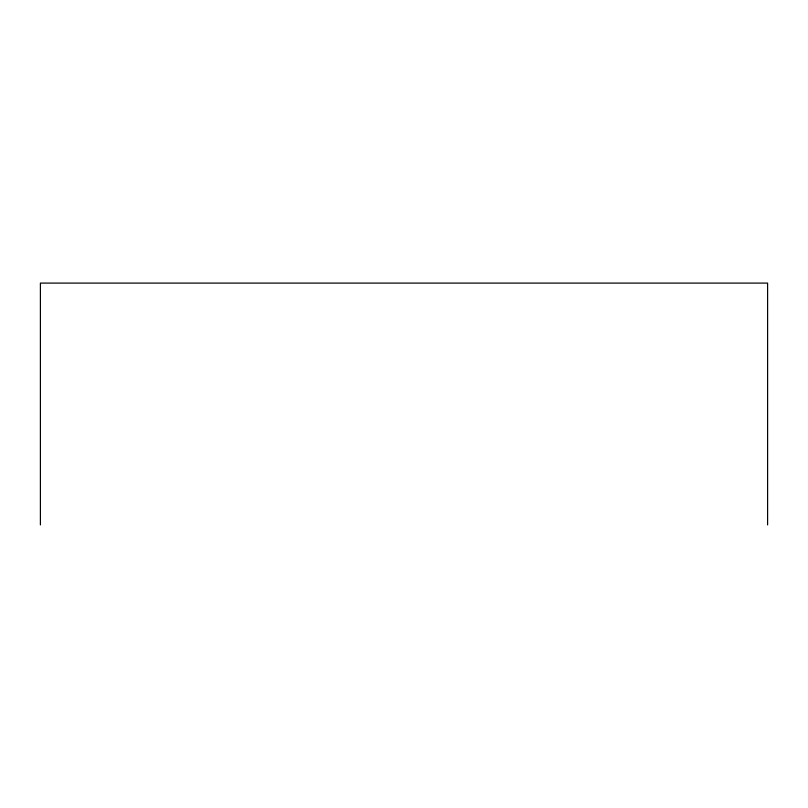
<?xml version="1.0" encoding="UTF-8"?>
<svg xmlns="http://www.w3.org/2000/svg" width="808" height="808" viewBox="0 0 808 808"><rect width="100%" height="100%" fill="white"/><g stroke="black" fill="none" stroke-linecap="round" stroke-linejoin="round"><path stroke-width="1.21" d="M767.6 524.907L767.6 283.093L40.4 283.093L40.4 524.907"/></g></svg>
